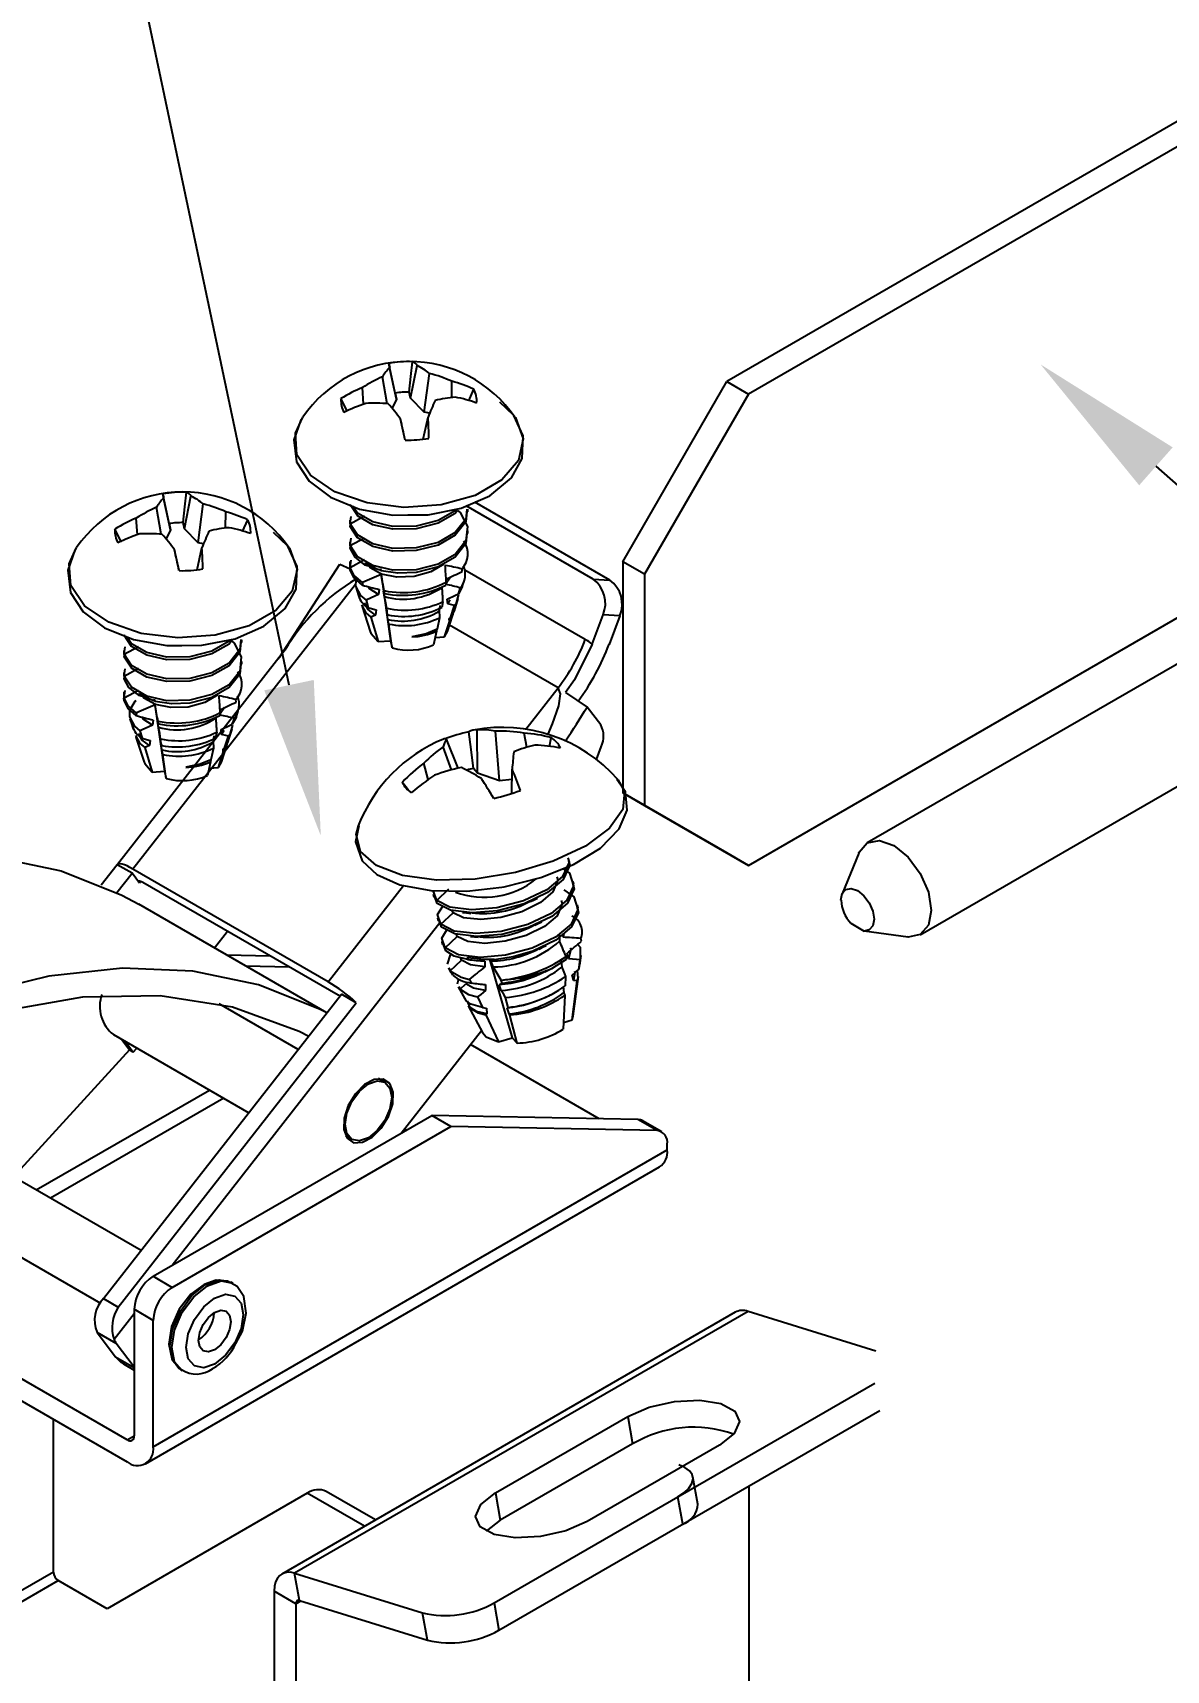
# Model space of a CAD drawing. Extents: x -1.9 to 14.9, y -5.1 to 0.
# Drawn here: x 6.576 to 7.902, y -3.839 to -1.924 of the extents above; entities that cross this region are included whole.
import ezdxf
from ezdxf import colors
from ezdxf.entities.mleader import LeaderData, LeaderLine
from ezdxf.math import Vec2, Vec3

# ---------------------------------------------------------------- set-up
doc = ezdxf.new("R2010")
doc.units = 0
doc.header["$LTSCALE"] = 0.5
doc.header["$MEASUREMENT"] = 0
for name, color, linetype in [('Brackets', 181, 'CONTINUOUS'), ('FAB DWG', 221, 'CONTINUOUS'), ('Hardware', 242, 'CONTINUOUS')]:
    doc.layers.add(name, color=color, linetype=linetype)
doc.styles.get("Standard").update_dxf_attribs({"font": 'arial.ttf'})

msp = doc.modelspace()

# ---------------------------------------------------------------- linework, layer by layer
at = {"layer": 'Brackets', "linetype": 'Continuous', "transparency": 16777216}
for p, q in [((8.0059, -1.9754), (7.3879, -2.3321)), ((8.0313, -1.99), (7.4133, -2.3468)), ((7.2663, -2.5428), (7.3879, -2.3321)), ((7.3879, -2.3321), (7.4133, -2.3468)), ((7.4133, -2.3468), (7.2917, -2.5574)), ((7.2917, -2.5574), (7.2663, -2.5428)), ((7.2663, -2.5428), (7.2663, -2.8131)), ((7.4133, -2.898), (8.0412, -2.5355)), ((7.2917, -2.5574), (7.2917, -2.8277)), ((7.2663, -2.8131), (7.2917, -2.8277)), ((7.3879, -2.8833), (7.2663, -2.8131)), ((7.2917, -2.8277), (7.4133, -2.898)), ((7.4133, -2.898), (7.3879, -2.8833)), ((7.3979, -3.4205), (6.8675, -3.7267)), ((7.4129, -3.4196), (6.8825, -3.7257)), ((7.5624, -3.466), (7.4129, -3.4196)), ((7.1158, -3.7605), (7.5613, -3.5033)), ((7.1173, -3.6319), (7.2721, -3.5425)), ((7.1215, -3.7925), (7.567, -3.5353)), ((7.2721, -3.5425), (7.2779, -3.5745)), ((6.6003, -3.7245), (6.6003, -3.5458)), ((7.2779, -3.5745), (7.123, -3.6639)), ((7.3796, -3.5759), (7.2248, -3.6653)), ((7.3542, -3.645), (7.3484, -3.613)), ((6.8973, -3.6322), (6.6633, -3.7673)), ((6.9642, -3.6708), (6.8973, -3.6322)), ((6.9771, -3.6634), (6.9193, -3.63)), ((7.1173, -3.6319), (7.123, -3.6639)), ((7.3365, -3.6684), (7.3307, -3.6365)), ((7.4142, -4.1943), (7.4142, -3.6235)), ((7.123, -3.6639), (7.1066, -3.6767)), ((6.6003, -3.7245), (6.07, -4.0306)), ((6.0757, -4.0404), (6.606, -3.7343)), ((6.6633, -3.7673), (6.606, -3.7343)), ((6.8825, -3.7257), (7.0321, -3.7722)), ((6.8883, -3.7577), (6.8825, -3.7257)), ((6.8839, -3.7615), (6.8584, -3.7468)), ((6.8584, -3.7468), (6.8584, -4.4858)), ((6.8839, -3.7615), (6.8897, -3.7581)), ((6.8839, -3.7615), (6.8839, -4.5005)), ((6.8883, -3.7577), (7.0378, -3.8041)), ((7.0378, -3.8041), (7.0321, -3.7722)), ((7.1158, -3.7605), (7.1215, -3.7925))]:
    msp.add_line(p, q, dxfattribs=at)
at = {"layer": 'Brackets', "linetype": 'Continuous', "transparency": 16777216, "flags": 128}
for points in [[(7.2721, -3.5425), (7.2973, -3.5316), (7.3269, -3.5249), (7.3563, -3.5234), (7.381, -3.5274), (7.3974, -3.5362), (7.4029, -3.5485), (7.3966, -3.5625), (7.3796, -3.5759)], [(7.3307, -3.6365), (7.3382, -3.6314), (7.3438, -3.6261), (7.3473, -3.6207), (7.3486, -3.6154), (7.3476, -3.6104), (7.3444, -3.6059), (7.3391, -3.6021), (7.3318, -3.5991)], [(7.2248, -3.6653), (7.1996, -3.6762), (7.17, -3.6829), (7.1406, -3.6844), (7.1159, -3.6805), (7.0995, -3.6717), (7.094, -3.6593), (7.1003, -3.6454), (7.1173, -3.6319)], [(6.8825, -3.7257), (6.8776, -3.7247), (6.8729, -3.7248), (6.8688, -3.726), (6.8652, -3.7283), (6.8623, -3.7317), (6.8602, -3.736), (6.8589, -3.741), (6.8584, -3.7468)], [(6.8883, -3.7577), (6.8874, -3.7575), (6.8865, -3.7575), (6.8858, -3.7577), (6.8851, -3.7581), (6.8846, -3.7587), (6.8842, -3.7595), (6.884, -3.7604), (6.8839, -3.7615)]]:
    msp.add_lwpolyline(points, dxfattribs=at)
at = {"layer": 'Brackets', "linetype": 'Continuous', "transparency": 16777216}
for centre, radius, start, end in [((7.4064, -3.4366), 0.0182, 69.2278, 117.9538), ((7.349, -3.6941), 0.1391, 70.2264, 120.7371), ((6.9102, -3.6502), 0.0221, 65.6941, 125.6169), ((7.3275, -3.6432), 0.0268, 289.6006, 356.1979), ((6.6126, -3.7239), 0.0123, 182.6039, 237.3949), ((7.0587, -3.6569), 0.1183, 256.973, 298.8609), ((7.0644, -3.6889), 0.1183, 256.9718, 298.8622)]:
    msp.add_arc(centre, radius, start, end, dxfattribs=at)
at = {"layer": 'Hardware', "linetype": 'Continuous', "transparency": 16777216}
for p, q in [((7.0002, -2.3455), (6.9927, -2.3107)), ((7.0017, -2.3527), (6.9936, -2.3156)), ((7.018, -2.3515), (7.0257, -2.3133)), ((6.9907, -2.3579), (6.9854, -2.3264)), ((7.0342, -2.368), (7.0401, -2.3226)), ((7.0662, -2.3506), (7.0665, -2.3317)), ((6.963, -2.3585), (6.9618, -2.3391)), ((7.0017, -2.3527), (6.9966, -2.3633)), ((7.0002, -2.3455), (7.0017, -2.3527)), ((7.018, -2.3515), (7.0165, -2.3444)), ((7.0342, -2.368), (7.018, -2.3515)), ((7.0861, -2.3545), (7.092, -2.3411)), ((7.0328, -2.3994), (7.0385, -2.3737)), ((7.0405, -2.369), (7.0342, -2.368)), ((7.0118, -2.4004), (7.0065, -2.376)), ((6.7357, -2.4982), (6.7282, -2.4634)), ((6.7372, -2.5053), (6.7292, -2.4682)), ((6.7536, -2.5042), (6.7612, -2.466)), ((6.7262, -2.5106), (6.7209, -2.4791)), ((6.7697, -2.5207), (6.7756, -2.4752)), ((6.8017, -2.5033), (6.802, -2.4844)), ((6.9476, -2.4983), (6.9644, -2.4892)), ((6.9476, -2.4983), (6.9488, -2.4897)), ((7.2317, -2.5632), (7.0833, -2.4775)), ((7.0851, -2.4844), (7.0851, -2.4812)), ((7.2513, -2.5643), (7.0934, -2.4731)), ((6.6985, -2.5112), (6.6973, -2.4918)), ((6.7372, -2.5053), (6.7321, -2.516)), ((6.7357, -2.4982), (6.7372, -2.5053)), ((6.7536, -2.5042), (6.752, -2.497)), ((6.7697, -2.5207), (6.7536, -2.5042)), ((6.8216, -2.5072), (6.8276, -2.4937)), ((6.9471, -2.494), (6.9471, -2.4972)), ((6.9476, -2.5015), (6.9482, -2.4972)), ((7.0851, -2.5099), (7.0851, -2.5067)), ((6.7684, -2.5521), (6.7741, -2.5264)), ((6.776, -2.5217), (6.7697, -2.5207)), ((6.9471, -2.5195), (6.9471, -2.5227)), ((6.9476, -2.5238), (6.9644, -2.5147)), ((6.9476, -2.5238), (6.9488, -2.5152)), ((6.9476, -2.527), (6.9482, -2.5227)), ((6.7473, -2.5531), (6.742, -2.5287)), ((6.865, -2.6541), (6.9352, -2.5456)), ((6.9352, -2.5456), (6.9474, -2.5511)), ((6.9471, -2.5423), (6.9471, -2.548)), ((6.9476, -2.5494), (6.9644, -2.5402)), ((6.9476, -2.5494), (6.9488, -2.5408)), ((6.9649, -2.5441), (6.9647, -2.5463)), ((6.9476, -2.5525), (6.9471, -2.5495)), ((6.9836, -2.5534), (6.9835, -2.5525)), ((6.9836, -2.5576), (6.9948, -2.6352)), ((7.0648, -2.5606), (7.059, -2.5693)), ((7.0785, -2.5542), (7.0783, -2.5513)), ((7.0788, -2.571), (7.081, -2.5644)), ((7.0816, -2.5521), (7.2225, -2.6335)), ((7.2317, -2.5632), (7.2513, -2.5643)), ((6.9537, -2.5695), (6.6934, -2.9023)), ((6.9543, -2.5738), (6.9583, -2.5859)), ((6.962, -2.567), (6.9617, -2.57)), ((6.9815, -2.5752), (6.9805, -2.5812)), ((6.9876, -2.5837), (6.9866, -2.577)), ((6.9877, -2.5798), (6.9872, -2.5765)), ((7.0599, -2.5666), (7.0594, -2.5701)), ((8.0495, -2.5846), (7.5524, -2.8716)), ((8.0495, -2.5846), (7.5524, -2.8716)), ((6.9613, -2.5951), (6.9709, -2.6244)), ((6.966, -2.5877), (6.9686, -2.5966)), ((6.9779, -2.5991), (6.9771, -2.6051)), ((6.9913, -2.605), (6.9902, -2.5973)), ((6.9917, -2.6102), (6.9907, -2.6036)), ((7.0524, -2.5938), (7.0515, -2.6007)), ((7.056, -2.5895), (7.0546, -2.5962)), ((7.0616, -2.592), (7.061, -2.5864)), ((7.0641, -2.5874), (7.0616, -2.592)), ((7.065, -2.6082), (7.0696, -2.594)), ((7.069, -2.6), (7.065, -2.6082)), ((7.0693, -2.6001), (7.0739, -2.5858)), ((6.9771, -2.6051), (6.9718, -2.6075)), ((6.9718, -2.6075), (6.9803, -2.6362)), ((6.9927, -2.6156), (6.9917, -2.6102)), ((6.9966, -2.6435), (6.9927, -2.6156)), ((7.0489, -2.6214), (7.0485, -2.6241)), ((7.052, -2.6082), (7.0491, -2.6216)), ((7.0578, -2.6307), (7.0635, -2.6131)), ((7.0613, -2.6244), (7.0673, -2.6062)), ((7.0631, -2.6091), (7.065, -2.6082)), ((7.0635, -2.6131), (7.0631, -2.6091)), ((7.1906, -2.6903), (7.0637, -2.6171)), ((7.2306, -2.639), (7.2433, -2.6048)), ((7.2628, -2.6059), (7.2433, -2.6048)), ((7.2628, -2.6059), (7.2504, -2.6394)), ((6.6831, -2.651), (6.6999, -2.6418)), ((6.6831, -2.651), (6.6843, -2.6424)), ((6.8206, -2.6371), (6.8206, -2.6339)), ((6.9803, -2.6362), (6.9948, -2.6352)), ((6.9948, -2.6352), (6.9966, -2.6435)), ((7.0485, -2.6241), (7.045, -2.6401)), ((7.0469, -2.6315), (7.0578, -2.6307)), ((7.0578, -2.6307), (7.0613, -2.6244)), ((6.8712, -2.6462), (6.6752, -2.8967)), ((6.6826, -2.6466), (6.6826, -2.6498)), ((6.6831, -2.6542), (6.6837, -2.6499)), ((6.8206, -2.6626), (6.8206, -2.6594)), ((6.8712, -2.6462), (6.8631, -2.6567)), ((6.6826, -2.6722), (6.6826, -2.6753)), ((6.6831, -2.6765), (6.6999, -2.6674)), ((6.6831, -2.6765), (6.6843, -2.6679)), ((6.6831, -2.6797), (6.6837, -2.6754)), ((6.6826, -2.695), (6.6826, -2.7007)), ((6.6831, -2.702), (6.6999, -2.6929)), ((6.6831, -2.702), (6.6843, -2.6934)), ((6.7005, -2.6968), (6.7002, -2.6989)), ((7.1529, -2.7386), (7.1906, -2.6903)), ((7.1995, -2.6958), (7.2248, -2.7127)), ((7.6144, -2.979), (8.1115, -2.692)), ((7.6144, -2.979), (8.1115, -2.692)), ((6.6831, -2.7052), (6.6827, -2.7022)), ((6.7192, -2.7061), (6.719, -2.7052)), ((6.7191, -2.7103), (6.7304, -2.7878)), ((6.8003, -2.7133), (6.7945, -2.722)), ((6.7954, -2.7193), (6.795, -2.7227)), ((6.8141, -2.7069), (6.8138, -2.704)), ((6.8143, -2.7237), (6.8165, -2.7171)), ((7.2406, -2.7336), (7.2248, -2.7127)), ((6.6898, -2.7264), (6.6938, -2.7386)), ((6.6976, -2.7197), (6.6972, -2.7227)), ((6.717, -2.7279), (6.7161, -2.7338)), ((6.7231, -2.7363), (6.7221, -2.7297)), ((6.7232, -2.7325), (6.7227, -2.7292)), ((6.8048, -2.7527), (6.8095, -2.7384)), ((6.6968, -2.7478), (6.7064, -2.7771)), ((6.7015, -2.7404), (6.7041, -2.7492)), ((6.7127, -2.7577), (6.7074, -2.7602)), ((6.7135, -2.7518), (6.7127, -2.7577)), ((6.7268, -2.7576), (6.7257, -2.75)), ((6.7273, -2.7629), (6.7262, -2.7563)), ((6.7879, -2.7464), (6.7871, -2.7534)), ((6.7916, -2.7422), (6.7901, -2.7489)), ((6.7971, -2.7447), (6.7965, -2.739)), ((6.7997, -2.74), (6.7971, -2.7447)), ((6.8006, -2.7609), (6.8052, -2.7466)), ((6.8046, -2.7527), (6.8006, -2.7609)), ((7.0737, -2.7843), (7.0602, -2.7501)), ((7.0965, -2.79), (7.0962, -2.7393)), ((7.1222, -2.7991), (7.1176, -2.741)), ((7.1541, -2.7597), (7.151, -2.7432)), ((7.1805, -2.7593), (7.1825, -2.7485)), ((6.7074, -2.7602), (6.7159, -2.7889)), ((6.7283, -2.7683), (6.7273, -2.7629)), ((6.7322, -2.7962), (6.7283, -2.7683)), ((6.7841, -2.7768), (6.7806, -2.7928)), ((6.7844, -2.7741), (6.7841, -2.7768)), ((6.7875, -2.7609), (6.7846, -2.7743)), ((6.7933, -2.7834), (6.799, -2.7657)), ((6.7968, -2.7771), (6.8028, -2.7588)), ((6.7987, -2.7618), (6.8006, -2.7609)), ((6.799, -2.7657), (6.7987, -2.7618)), ((7.066, -2.7861), (7.0562, -2.7593)), ((7.2355, -2.774), (7.2411, -2.7591)), ((6.7159, -2.7889), (6.7304, -2.7878)), ((6.7304, -2.7878), (6.7322, -2.7962)), ((6.7825, -2.7842), (6.7933, -2.7834)), ((6.7933, -2.7834), (6.7968, -2.7771)), ((7.0387, -2.7974), (7.0337, -2.7782)), ((7.0965, -2.79), (7.0916, -2.7844)), ((7.1222, -2.7991), (7.0965, -2.79)), ((7.1364, -2.8139), (7.1369, -2.7855)), ((7.0154, -2.8097), (7.0084, -2.8005)), ((7.1367, -2.7973), (7.1222, -2.7991)), ((7.5424, -2.8835), (7.5229, -2.9313)), ((6.675, -2.8971), (6.6562, -2.9212)), ((6.6746, -2.9297), (6.6923, -2.9071)), ((6.6923, -2.9071), (6.675, -2.8971)), ((6.701, -2.9186), (6.6923, -2.9071)), ((6.9217, -3.0341), (6.6934, -2.9023)), ((6.7027, -2.9164), (6.701, -2.9186)), ((6.705, -2.9176), (6.9333, -3.0494)), ((6.9217, -3.0341), (7.01, -2.9213)), ((7.0487, -2.9389), (7.0446, -2.9274)), ((7.0487, -2.9389), (7.0629, -2.9255)), ((7.2092, -2.92), (7.2085, -2.9166)), ((6.9203, -3.0703), (6.7002, -2.9433)), ((7.0446, -2.9316), (7.0453, -2.9351)), ((7.0493, -2.9424), (7.0466, -2.9348)), ((7.2141, -2.9478), (7.2135, -2.9443)), ((7.0525, -2.9651), (6.7391, -3.3659)), ((7.0496, -2.9594), (7.0502, -2.9628)), ((7.0543, -2.9701), (7.0516, -2.9625)), ((7.0536, -2.9666), (7.0679, -2.9533)), ((7.0679, -2.9533), (7.0669, -2.9507)), ((7.5331, -2.9656), (7.5488, -2.9747)), ((6.7888, -2.9944), (6.8041, -2.9748)), ((7.0546, -2.9871), (7.0552, -2.9906)), ((7.0586, -2.9944), (7.0728, -2.981)), ((7.0728, -2.981), (7.0719, -2.9784)), ((7.1918, -2.979), (7.1925, -2.9866)), ((7.1974, -2.9783), (7.1962, -2.982)), ((7.2181, -2.9866), (7.2173, -2.9834)), ((7.6001, -2.9817), (7.5488, -2.9747)), ((6.8029, -3.0026), (6.8538, -3.0035)), ((7.0592, -2.9978), (7.0566, -2.9903)), ((7.0778, -3.0087), (7.0768, -3.0059)), ((7.0847, -3.0053), (7.0849, -3.0079)), ((7.2, -3.0044), (7.2002, -3.0081)), ((7.2027, -3.0071), (7.2011, -3.0008)), ((7.2162, -3.0146), (7.2177, -3.0033)), ((6.8252, -3.0154), (6.8761, -3.0164)), ((7.0623, -3.0179), (7.0652, -3.0234)), ((7.063, -3.0176), (7.0646, -3.0211)), ((7.0646, -3.0211), (7.0778, -3.0087)), ((7.0674, -3.0263), (7.0659, -3.0231)), ((7.1048, -3.0098), (7.0983, -3.0089)), ((7.1048, -3.0098), (7.105, -3.0167)), ((7.1105, -3.0076), (7.1371, -3.0994)), ((7.1148, -3.0167), (7.1125, -3.0098)), ((7.1161, -3.0082), (7.1159, -3.0075)), ((7.2002, -3.0081), (7.184, -3.0181)), ((7.1943, -3.0093), (7.1949, -3.0169)), ((7.2148, -3.0197), (7.2164, -3.0082)), ((7.2153, -3.0145), (7.2148, -3.0197)), ((7.0743, -3.0305), (7.0728, -3.0368)), ((7.0739, -3.04), (7.0814, -3.0541)), ((7.0744, -3.0397), (7.076, -3.0428)), ((7.076, -3.0428), (7.0828, -3.0365)), ((7.0869, -3.0312), (7.0889, -3.0354)), ((7.0986, -3.0366), (7.1022, -3.037)), ((7.1056, -3.0373), (7.1059, -3.0442)), ((7.1242, -3.0441), (7.1219, -3.0372)), ((7.1242, -3.0321), (7.1242, -3.0321)), ((7.1251, -3.0356), (7.1242, -3.0321)), ((7.1966, -3.0395), (7.1972, -3.047)), ((7.1995, -3.0279), (7.1989, -3.0389)), ((7.2071, -3.0784), (7.2131, -3.0328)), ((7.2088, -3.0324), (7.2073, -3.0261)), ((7.2084, -3.0743), (7.2144, -3.0279)), ((7.2131, -3.0328), (7.2088, -3.0324)), ((6.6589, -3.4045), (6.9373, -3.0485)), ((6.6762, -3.4145), (6.9546, -3.0585)), ((6.8867, -3.1132), (6.7941, -3.0597)), ((6.9546, -3.0585), (6.9373, -3.0485)), ((7.0832, -3.0565), (7.0821, -3.0537)), ((7.0845, -3.0563), (7.0874, -3.0645)), ((7.0877, -3.0642), (7.0854, -3.0585)), ((7.0856, -3.0621), (7.1021, -3.0934)), ((7.0874, -3.0645), (7.0877, -3.0642)), ((7.0965, -3.0518), (7.1023, -3.0642)), ((7.1023, -3.0642), (7.1069, -3.0647)), ((7.1322, -3.0641), (7.1293, -3.0525)), ((7.1312, -3.0646), (7.1322, -3.0641)), ((7.1984, -3.05), (7.1966, -3.0896)), ((7.1972, -3.047), (7.1984, -3.05)), ((7.1073, -3.0716), (7.1061, -3.0725)), ((7.1061, -3.0725), (7.1209, -3.1042)), ((7.1069, -3.0647), (7.1073, -3.0716)), ((7.1335, -3.0714), (7.1312, -3.0646)), ((7.1344, -3.0729), (7.1335, -3.0714)), ((7.1427, -3.1057), (7.1344, -3.0729)), ((7.197, -3.0815), (7.2071, -3.0784)), ((7.2071, -3.0784), (7.2084, -3.0743)), ((6.6705, -3.0958), (6.8288, -3.1872)), ((6.6799, -3.1012), (6.6894, -3.1138)), ((7.0072, -3.2111), (7.1009, -3.0912)), ((7.1209, -3.1042), (7.1371, -3.0994)), ((7.1371, -3.0994), (7.1427, -3.1057)), ((6.6894, -3.1138), (6.5536, -3.2621)), ((6.6841, -3.1036), (6.6936, -3.1162)), ((6.6936, -3.1162), (6.6894, -3.1138)), ((6.6936, -3.1162), (6.6978, -3.1116)), ((7.2386, -3.1943), (7.0882, -3.1075)), ((6.9881, -3.1516), (6.9806, -3.1473)), ((6.5803, -3.2775), (6.7828, -3.1606)), ((6.7995, -3.1703), (6.597, -3.2872)), ((6.7171, -3.3785), (7.0428, -3.1905)), ((7.0651, -3.2034), (7.0428, -3.1905)), ((7.2841, -3.1951), (7.0428, -3.1905)), ((7.3064, -3.208), (7.2841, -3.1951)), ((7.3119, -3.2095), (7.2896, -3.1966)), ((6.7394, -3.3914), (7.0651, -3.2034)), ((6.9421, -3.2141), (6.9495, -3.2184)), ((7.0132, -3.2076), (7.0108, -3.2065)), ((7.3064, -3.208), (7.0651, -3.2034)), ((6.7028, -3.3483), (6.4923, -3.2268)), ((6.7171, -3.5779), (7.3184, -3.2307)), ((7.3184, -3.2307), (7.3184, -3.2239)), ((6.7081, -3.5977), (7.3094, -3.2505)), ((6.4538, -3.2936), (6.6552, -3.4099)), ((6.7171, -3.3785), (6.7394, -3.3914)), ((6.8101, -3.3866), (6.8079, -3.3853)), ((6.6865, -3.5698), (6.397, -3.4027)), ((6.6519, -3.408), (6.6547, -3.4107)), ((6.6589, -3.4045), (6.6762, -3.4145)), ((6.6948, -3.4224), (6.6714, -3.4524)), ((6.7171, -3.43), (6.6948, -3.4171)), ((6.6948, -3.4171), (6.6948, -3.565)), ((6.397, -3.4284), (6.6865, -3.5955)), ((6.6737, -3.457), (6.6514, -3.4441)), ((6.6514, -3.4441), (6.6731, -3.4728)), ((6.7171, -3.5779), (6.7171, -3.43)), ((6.6948, -3.4849), (6.6737, -3.457)), ((6.6731, -3.4728), (6.6948, -3.4853)), ((6.6821, -3.4809), (6.6948, -3.4882)), ((6.7488, -3.4876), (6.751, -3.4888)), ((6.6865, -3.5698), (6.6948, -3.565))]:
    msp.add_line(p, q, dxfattribs=at)
at = {"layer": 'Hardware', "linetype": 'Continuous', "transparency": 16777216, "flags": 128}
for points in [[(7.0165, -2.3444), (7.0186, -2.3261), (7.0205, -2.3088)], [(6.9442, -2.3664), (6.9441, -2.3662), (6.9367, -2.352)], [(7.1403, -2.3735), (7.1408, -2.3742), (7.1497, -2.3991), (7.1442, -2.4243), (7.1248, -2.4471), (7.0936, -2.4651), (7.054, -2.4762), (7.0103, -2.4793), (6.9672, -2.474), (6.9294, -2.4609), (6.9011, -2.4415), (6.8851, -2.4178), (6.8834, -2.3924), (6.8919, -2.3735)], [(7.0149, -2.488), (7.0385, -2.4878), (7.0774, -2.4801), (7.1109, -2.4655), (7.136, -2.4448), (7.1487, -2.422), (7.15, -2.3956), (7.139, -2.3717), (7.1224, -2.356)], [(6.8912, -2.3752), (6.8898, -2.3767), (6.8815, -2.4002), (6.8848, -2.4259), (6.8995, -2.4485), (6.9244, -2.4673), (6.9583, -2.4811), (6.9975, -2.4882), (7.0149, -2.488)], [(7.0117, -2.4004), (7.011, -2.3972), (7.0103, -2.3941), (7.0097, -2.3909), (7.009, -2.3879), (7.0084, -2.3848), (7.0077, -2.3818), (7.0071, -2.3789), (7.0065, -2.376)], [(6.752, -2.497), (6.7541, -2.4787), (6.756, -2.4614)], [(7.0731, -2.4827), (7.0703, -2.4863), (7.0503, -2.4977), (7.0245, -2.5043), (6.9974, -2.5048), (6.9738, -2.4994), (6.9559, -2.4891), (6.9476, -2.476)], [(7.084, -2.4812), (7.0826, -2.4928), (7.0703, -2.5086), (7.0503, -2.5201), (7.0245, -2.5266), (6.9974, -2.5271), (6.9738, -2.5217), (6.9559, -2.5114), (6.9476, -2.4983)], [(7.0731, -2.4827), (7.0762, -2.4852), (7.0846, -2.5014), (7.0826, -2.5183), (7.0703, -2.5342), (7.0503, -2.5456), (7.0245, -2.5522), (6.9974, -2.5526), (6.9738, -2.5472), (6.9559, -2.5369), (6.9476, -2.5238), (6.9476, -2.5238)], [(7.084, -2.4843), (7.0826, -2.496), (7.0703, -2.5118), (7.0503, -2.5232), (7.0245, -2.5298), (6.9974, -2.5303), (6.9738, -2.5249), (6.9559, -2.5146), (6.9476, -2.5015)], [(7.0718, -2.4812), (7.0703, -2.4831), (7.0503, -2.4945), (7.0245, -2.5011), (6.9974, -2.5016), (6.9738, -2.4962), (6.9559, -2.4859), (6.951, -2.4782)], [(6.6798, -2.5191), (6.6796, -2.5189), (6.6723, -2.5047)], [(6.7504, -2.6407), (6.774, -2.6405), (6.8129, -2.6328), (6.8464, -2.6182), (6.8715, -2.5974), (6.8842, -2.5747), (6.8855, -2.5482), (6.8745, -2.5244), (6.8579, -2.5087)], [(6.6268, -2.5278), (6.6254, -2.5293), (6.617, -2.5528), (6.6203, -2.5786), (6.6351, -2.6012), (6.66, -2.62), (6.6938, -2.6338), (6.7331, -2.6408), (6.7504, -2.6407)], [(6.8758, -2.5262), (6.8763, -2.5269), (6.8853, -2.5518), (6.8797, -2.577), (6.8603, -2.5998), (6.8291, -2.6177), (6.7895, -2.6288), (6.7458, -2.6319), (6.7028, -2.6267), (6.665, -2.6136), (6.6366, -2.5942), (6.6207, -2.5705), (6.6189, -2.5451), (6.6274, -2.5262)], [(6.9647, -2.5463), (6.9531, -2.5373), (6.9476, -2.527)], [(7.084, -2.5099), (7.0826, -2.5215), (7.0703, -2.5373), (7.0503, -2.5488), (7.0245, -2.5553), (7.0031, -2.5562), (6.9836, -2.5534)], [(6.7472, -2.5531), (6.7465, -2.5499), (6.7459, -2.5467), (6.7452, -2.5436), (6.7445, -2.5406), (6.7439, -2.5375), (6.7432, -2.5345), (6.7426, -2.5316), (6.742, -2.5287)], [(7.057, -2.5457), (7.0419, -2.5546), (7.0224, -2.56), (7.002, -2.5607), (6.9842, -2.5571), (6.9707, -2.5497), (6.9692, -2.5475)], [(6.962, -2.567), (6.9523, -2.5587), (6.9476, -2.5494)], [(6.9617, -2.57), (6.9522, -2.5617), (6.9476, -2.5525)], [(6.9542, -2.5634), (6.9539, -2.564), (6.9537, -2.5715)], [(6.9537, -2.5715), (6.9595, -2.5822), (6.966, -2.5877)], [(6.9805, -2.5812), (6.9721, -2.5849), (6.966, -2.5877)], [(6.9805, -2.5812), (6.9695, -2.5742), (6.9681, -2.5718)], [(6.9902, -2.5973), (6.989, -2.5911), (6.9876, -2.5837)], [(7.061, -2.5864), (7.0706, -2.5818), (7.0741, -2.5801)], [(7.0696, -2.594), (7.0718, -2.5907), (7.0745, -2.5811)], [(7.0785, -2.571), (7.0784, -2.5721), (7.0741, -2.5801)], [(7.0741, -2.5801), (7.0752, -2.5766), (7.0763, -2.5733)], [(6.9608, -2.5932), (6.9659, -2.6026), (6.9718, -2.6075)], [(6.9771, -2.6051), (6.9685, -2.5986), (6.9644, -2.5912)], [(6.9686, -2.5966), (6.9707, -2.5972), (6.9779, -2.5991)], [(6.9907, -2.6036), (6.991, -2.6044), (6.9913, -2.605)], [(7.0515, -2.6007), (7.0519, -2.6073), (7.052, -2.6082)], [(7.0696, -2.594), (7.0681, -2.5936), (7.0616, -2.592)], [(7.0491, -2.6216), (7.0363, -2.627), (7.0196, -2.6306)], [(6.8086, -2.6354), (6.8058, -2.639), (6.7858, -2.6504), (6.76, -2.657), (6.7329, -2.6574), (6.7094, -2.6521), (6.6915, -2.6418), (6.6831, -2.6287)], [(6.8195, -2.6338), (6.8182, -2.6455), (6.8058, -2.6613), (6.7858, -2.6727), (6.76, -2.6793), (6.7329, -2.6798), (6.7094, -2.6744), (6.6915, -2.6641), (6.6831, -2.651)], [(6.8086, -2.6354), (6.8118, -2.6378), (6.8201, -2.6541), (6.8182, -2.671), (6.8058, -2.6868), (6.7858, -2.6982), (6.76, -2.7048), (6.7329, -2.7053), (6.7094, -2.6999), (6.6915, -2.6896), (6.6831, -2.6765), (6.6831, -2.6765)], [(6.8195, -2.637), (6.8182, -2.6487), (6.8058, -2.6645), (6.7858, -2.6759), (6.76, -2.6825), (6.7329, -2.6829), (6.7094, -2.6776), (6.6915, -2.6673), (6.6831, -2.6542)], [(6.8073, -2.6339), (6.8058, -2.6358), (6.7858, -2.6472), (6.76, -2.6538), (6.7329, -2.6542), (6.7094, -2.6489), (6.6915, -2.6386), (6.6865, -2.6308)], [(6.9709, -2.6244), (6.9716, -2.6262), (6.9803, -2.6362)], [(7.2306, -2.639), (7.2097, -2.6808), (7.1995, -2.6958)], [(6.7002, -2.6989), (6.6886, -2.6899), (6.6831, -2.6797)], [(6.8195, -2.6625), (6.8182, -2.6742), (6.8058, -2.69), (6.7858, -2.7014), (6.76, -2.708), (6.7386, -2.7089), (6.7192, -2.7061)], [(6.7925, -2.6983), (6.7774, -2.7073), (6.758, -2.7127), (6.7375, -2.7134), (6.7197, -2.7097), (6.7062, -2.7024), (6.7047, -2.7001)], [(7.179, -2.7446), (7.1843, -2.7324), (7.1914, -2.7113), (7.1935, -2.6972), (7.1906, -2.6903)], [(6.6976, -2.7197), (6.6878, -2.7113), (6.6831, -2.702)], [(6.6972, -2.7227), (6.6877, -2.7144), (6.6831, -2.7052)], [(6.697, -2.7053), (6.6955, -2.7063), (6.6894, -2.7167), (6.6892, -2.7242)], [(6.6892, -2.7242), (6.695, -2.7349), (6.7015, -2.7404)], [(6.7161, -2.7338), (6.7076, -2.7376), (6.7015, -2.7404)], [(6.7161, -2.7338), (6.7051, -2.7269), (6.7036, -2.7245)], [(6.7257, -2.75), (6.7246, -2.7438), (6.7231, -2.7363)], [(6.7965, -2.739), (6.8062, -2.7344), (6.8096, -2.7328)], [(6.8052, -2.7466), (6.8073, -2.7433), (6.81, -2.7337)], [(6.814, -2.7236), (6.8139, -2.7248), (6.8096, -2.7328)], [(6.8096, -2.7328), (6.8108, -2.7293), (6.8118, -2.7259)], [(6.6963, -2.7459), (6.7014, -2.7552), (6.7074, -2.7602)], [(6.7127, -2.7577), (6.704, -2.7513), (6.6999, -2.7439)], [(6.7041, -2.7492), (6.7063, -2.7498), (6.7135, -2.7518)], [(6.7262, -2.7563), (6.7266, -2.7571), (6.7268, -2.7576)], [(6.7871, -2.7534), (6.7875, -2.76), (6.7875, -2.7609)], [(6.8052, -2.7466), (6.8037, -2.7463), (6.7971, -2.7447)], [(7.0916, -2.7844), (7.0889, -2.7625), (7.0863, -2.7417)], [(6.7846, -2.7743), (6.7718, -2.7797), (6.7551, -2.7832)], [(6.7064, -2.7771), (6.7071, -2.7788), (6.7159, -2.7889)], [(7.2605, -2.7973), (7.2683, -2.8115), (7.2665, -2.8326), (7.2509, -2.8545), (7.2229, -2.8753), (7.1851, -2.8931), (7.1407, -2.9063), (7.0938, -2.9139), (7.0485, -2.915), (7.0088, -2.9096), (6.9783, -2.8982), (6.9597, -2.8818), (6.9545, -2.8618), (6.957, -2.8517)], [(7.1247, -2.9232), (7.1277, -2.9229), (7.1704, -2.9122), (7.2088, -2.8969), (7.2401, -2.8777), (7.2621, -2.8551), (7.2713, -2.8333), (7.2694, -2.812), (7.2594, -2.7974)], [(6.9576, -2.8515), (6.9537, -2.8705), (6.9614, -2.8924), (6.9786, -2.9086), (7.0055, -2.9205), (7.042, -2.9273), (7.0839, -2.9281), (7.1247, -2.9232)], [(7.5424, -2.8835), (7.5429, -2.8825), (7.5524, -2.8716), (7.5666, -2.8688), (7.5834, -2.8746), (7.6001, -2.8882), (7.6144, -2.9074), (7.6239, -2.9293), (7.6272, -2.9506), (7.6239, -2.968), (7.6144, -2.9789), (7.6001, -2.9817), (7.599, -2.9816)], [(5.9049, -3.1211), (5.9971, -3.053), (6.0901, -2.9957), (6.183, -2.9498), (6.2746, -2.9158), (6.3641, -2.8941), (6.4503, -2.8849), (6.5324, -2.8882), (6.6094, -2.9042), (6.6805, -2.9326), (6.7002, -2.9433)], [(7.2022, -2.8891), (7.2038, -2.8942), (7.196, -2.911), (7.1776, -2.9263), (7.1504, -2.9392), (7.1192, -2.9475), (7.0895, -2.95), (7.0642, -2.9469), (7.0487, -2.9389)], [(6.6934, -2.9023), (6.6898, -2.9003), (6.6864, -2.8986), (6.6834, -2.8973), (6.6808, -2.8965), (6.6786, -2.896), (6.6769, -2.8959), (6.6757, -2.8963), (6.675, -2.8971)], [(7.2028, -2.8926), (7.2044, -2.8976), (7.1966, -2.9145), (7.1782, -2.9297), (7.1511, -2.9427), (7.1198, -2.951), (7.0902, -2.9535), (7.0648, -2.9504), (7.0493, -2.9424)], [(7.1966, -2.9018), (7.2041, -2.9071), (7.2088, -2.9219), (7.2009, -2.9387), (7.1826, -2.954), (7.1554, -2.9669), (7.1241, -2.9752), (7.0945, -2.9777), (7.0692, -2.9747), (7.0536, -2.9666)], [(6.701, -2.9186), (6.7003, -2.9175), (6.7, -2.9167), (6.7, -2.9162), (6.7004, -2.9159), (6.7011, -2.9159), (6.7021, -2.9162), (6.7035, -2.9168), (6.705, -2.9176)], [(7.2078, -2.9203), (7.2094, -2.9254), (7.2016, -2.9422), (7.1832, -2.9575), (7.156, -2.9704), (7.1248, -2.9787), (7.0951, -2.9812), (7.0698, -2.9781), (7.0543, -2.9701)], [(7.1973, -2.9264), (7.2091, -2.9348), (7.2137, -2.9496), (7.2059, -2.9665), (7.1876, -2.9817), (7.1604, -2.9947), (7.1291, -3.003), (7.0995, -3.0055), (7.0741, -3.0024), (7.0586, -2.9944)], [(7.1893, -2.9111), (7.1905, -2.9152), (7.1844, -2.929), (7.1699, -2.9414), (7.1484, -2.9521), (7.1236, -2.959), (7.1002, -2.9613), (7.0801, -2.9593), (7.0679, -2.9533)], [(7.5216, -2.9386), (7.5231, -2.9309), (7.5273, -2.9261), (7.5335, -2.9248), (7.5409, -2.9274), (7.5483, -2.9334), (7.5546, -2.9418), (7.5588, -2.9515), (7.5603, -2.9609), (7.5588, -2.9686), (7.5546, -2.9734), (7.5488, -2.9747)], [(7.0536, -2.9666), (7.0496, -2.9552), (7.0557, -2.9457)], [(7.1942, -2.9388), (7.1955, -2.943), (7.1894, -2.9567), (7.1749, -2.9692), (7.1534, -2.9798), (7.1286, -2.9867), (7.1051, -2.9891), (7.0851, -2.987), (7.0728, -2.981)], [(7.2128, -2.948), (7.2144, -2.9531), (7.2065, -2.9699), (7.1882, -2.9852), (7.161, -2.9981), (7.1383, -3.0047), (7.1161, -3.0082)], [(7.1585, -2.9402), (7.1625, -2.9382), (7.1666, -2.9361)], [(7.0787, -2.9529), (7.0835, -2.9534), (7.0886, -2.954)], [(7.1635, -2.9679), (7.1675, -2.9659), (7.1716, -2.9638)], [(7.0586, -2.9944), (7.0546, -2.9829), (7.0607, -2.9734)], [(7.0883, -2.981), (7.093, -2.9815), (7.0977, -2.982)], [(7.0849, -3.0079), (7.0692, -3.004), (7.0592, -2.9978)], [(7.0643, -3.0025), (7.0643, -3.0025), (7.0609, -3.0134)], [(7.1685, -2.9957), (7.1724, -2.9936), (7.1766, -2.9916)], [(7.2048, -2.9942), (7.2055, -2.996), (7.2027, -3.0071)], [(7.2164, -3.0082), (7.2169, -3.0066), (7.2167, -2.9941), (7.2136, -2.9903)], [(6.9201, -3.0705), (6.9115, -3.066), (6.8404, -3.0376), (6.7634, -3.0216), (6.6813, -3.0182), (6.5951, -3.0275), (6.5057, -3.0492), (6.414, -3.0832), (6.3212, -3.1291), (6.2281, -3.1864), (6.1359, -3.2545)], [(7.0646, -3.0211), (7.0771, -3.0286), (7.0869, -3.0312)], [(7.105, -3.0167), (7.0882, -3.0142), (7.0778, -3.0087)], [(7.0901, -3.0085), (7.0922, -3.0087), (7.0972, -3.0093)], [(7.1751, -3.0225), (7.1797, -3.0202), (7.1844, -3.0179)], [(7.1949, -3.0169), (7.1982, -3.0249), (7.1995, -3.0279)], [(7.2164, -3.0082), (7.2122, -3.0078), (7.2027, -3.0071)], [(7.2073, -3.0261), (7.2115, -3.0225), (7.2148, -3.0197)], [(7.21, -3.0218), (7.2103, -3.0226), (7.2088, -3.0324)], [(7.2131, -3.0328), (7.2141, -3.0298), (7.2133, -3.021)], [(7.076, -3.0428), (7.0857, -3.0489), (7.0965, -3.0518)], [(7.1059, -3.0442), (7.0917, -3.0415), (7.0828, -3.0365)], [(7.1059, -3.0442), (7.1002, -3.0488), (7.0965, -3.0518)], [(7.1293, -3.0525), (7.1271, -3.0489), (7.1242, -3.0441)], [(6.1411, -3.2785), (6.2408, -3.2057), (6.3413, -3.1459), (6.4414, -3.0999), (6.5396, -3.0683), (6.6346, -3.0516), (6.7251, -3.05), (6.8099, -3.0635), (6.8878, -3.0919), (6.899, -3.0975)], [(6.9333, -3.0494), (6.935, -3.0505), (6.9355, -3.0508)], [(7.1023, -3.0642), (7.0887, -3.0604), (7.0832, -3.0565)], [(7.1073, -3.0716), (7.0954, -3.0688), (7.0877, -3.0642)], [(7.18, -3.0503), (7.1817, -3.0494), (7.1835, -3.0486)], [(7.0874, -3.0645), (7.0973, -3.0704), (7.1061, -3.0725)], [(7.1021, -3.0934), (7.1066, -3.0984), (7.1209, -3.1042)], [(6.9937, -3.1531), (6.986, -3.1478), (6.9757, -3.1482), (6.9643, -3.1542), (6.9536, -3.1649), (6.9452, -3.1787), (6.9404, -3.1934), (6.9399, -3.2068), (6.9438, -3.217), (6.9515, -3.2222), (6.9618, -3.2218), (6.9732, -3.2158), (6.9839, -3.2051), (6.9923, -3.1914), (6.9972, -3.1766), (6.9977, -3.1632), (6.9937, -3.1531)], [(6.9415, -3.2008), (6.9436, -3.1875), (6.9495, -3.1739), (6.9583, -3.1619), (6.9688, -3.1535), (6.9792, -3.1499), (6.9881, -3.1516), (6.994, -3.1584), (6.996, -3.1693), (6.994, -3.1825), (6.9881, -3.1962), (6.9792, -3.2081), (6.9688, -3.2165), (6.9583, -3.2201), (6.9495, -3.2184), (6.9436, -3.2116), (6.9415, -3.2008)], [(6.8138, -3.4572), (6.8213, -3.4425), (6.8257, -3.4218), (6.823, -3.4021), (6.8152, -3.3904), (6.8041, -3.384), (6.7908, -3.3831), (6.7765, -3.3879), (6.761, -3.3995), (6.7474, -3.417), (6.7384, -3.4373), (6.7354, -3.4579), (6.7388, -3.4748), (6.7469, -3.4859), (6.7503, -3.4876)], [(6.7488, -3.4876), (6.7488, -3.4876), (6.7398, -3.4771), (6.7366, -3.4605), (6.7398, -3.4402), (6.7488, -3.4194), (6.7624, -3.4011), (6.7783, -3.3882), (6.7943, -3.3826), (6.8079, -3.3853)], [(6.751, -3.4888), (6.751, -3.4888), (6.742, -3.4784), (6.7388, -3.4618), (6.742, -3.4415), (6.751, -3.4206), (6.7646, -3.4024), (6.7806, -3.3895), (6.7966, -3.3839), (6.8101, -3.3866)], [(6.7889, -3.4811), (6.7761, -3.4855), (6.7653, -3.4834), (6.7581, -3.4751), (6.7555, -3.4618), (6.7581, -3.4456), (6.7653, -3.4289), (6.7761, -3.4143), (6.7889, -3.4039), (6.8017, -3.3995), (6.8125, -3.4016), (6.8198, -3.4099), (6.8223, -3.4232), (6.8198, -3.4395), (6.8125, -3.4562), (6.8017, -3.4708), (6.7889, -3.4811)], [(6.7889, -3.4644), (6.7817, -3.4669), (6.7755, -3.4657), (6.7714, -3.461), (6.77, -3.4534), (6.7714, -3.4442), (6.7755, -3.4348), (6.7817, -3.4265), (6.7889, -3.4207), (6.7962, -3.4181), (6.8023, -3.4193), (6.8064, -3.4241), (6.8079, -3.4316), (6.8064, -3.4408), (6.8023, -3.4502), (6.7962, -3.4585), (6.7889, -3.4644)], [(6.6821, -3.4809), (6.6797, -3.4793), (6.6731, -3.4728)]]:
    msp.add_lwpolyline(points, dxfattribs=at)
at = {"layer": 'Hardware', "linetype": 'Continuous', "transparency": 16777216}
for centre, radius, start, end in [((7.0161, -2.4595), 0.151, 34.7003, 145.2997), ((7.0328, -2.354), 0.0549, 135.56, 149.8699), ((7.016, -2.4435), 0.1348, 88.1097, 99.9847), ((7.2953, -2.2523), 0.3082, 190.9381, 191.853), ((7.0161, -2.3191), 0.0113, 31.254, 67.0336), ((6.996, -2.3752), 0.0687, 50.0552, 64.3761), ((7.0499, -2.475), 0.162, 113.4784, 122.947), ((6.9987, -2.4851), 0.1677, 66.1557, 75.6899), ((7.0282, -2.4756), 0.1489, 64.6202, 75.1112), ((6.9648, -2.3545), 0.0281, 175.0046, 208.9628), ((7.025, -2.492), 0.1655, 112.463, 122.2384), ((7.016, -2.4535), 0.1092, 89.7473, 98.3471), ((7.5621, -2.5841), 0.5643, 155.9494, 158.1041), ((7.0842, -2.5037), 0.1541, 95.1472, 104.0408), ((7.0387, -2.5137), 0.1665, 70.0911, 79.0392), ((7.0674, -2.3547), 0.0281, 355.0083, 28.9655), ((7.0288, -2.5478), 0.2004, 108.3645, 116.274), ((6.9758, -2.541), 0.1837, 84.9043, 93.13), ((6.7829, -2.5407), 0.2777, 36.3898, 41.1357), ((6.5367, -2.4058), 0.5029, 0.8472, 3.6629), ((7.0161, -2.2657), 0.1348, 268.1079, 279.9876), ((6.7516, -2.6121), 0.151, 34.7003, 145.2997), ((6.7684, -2.5067), 0.0549, 135.56, 149.8699), ((6.7516, -2.5962), 0.1348, 88.1097, 99.9847), ((7.0308, -2.4049), 0.3082, 190.9381, 191.853), ((6.7516, -2.4718), 0.0113, 31.254, 67.0336), ((6.7315, -2.5279), 0.0687, 50.0552, 64.3761), ((6.7854, -2.6277), 0.162, 113.4784, 122.947), ((6.7342, -2.6377), 0.1677, 66.1557, 75.6899), ((6.7637, -2.6283), 0.1489, 64.6202, 75.1112), ((6.7003, -2.5072), 0.0281, 175.0046, 208.9628), ((6.7605, -2.6447), 0.1655, 112.463, 122.2384), ((6.7516, -2.6062), 0.1092, 89.7473, 98.3471), ((7.2976, -2.7368), 0.5643, 155.9494, 158.1041), ((6.8197, -2.6564), 0.1541, 95.1472, 104.0408), ((6.7743, -2.6664), 0.1665, 70.0911, 79.0392), ((6.803, -2.5073), 0.0281, 355.0083, 28.9655), ((6.7644, -2.7004), 0.2004, 108.3645, 116.274), ((6.7113, -2.6937), 0.1837, 84.9043, 93.13), ((6.5184, -2.6934), 0.2777, 36.3898, 41.1357), ((6.2722, -2.5585), 0.5029, 0.8472, 3.6629), ((7.0592, -2.5337), 0.0259, 317.2546, 35.2364), ((7.0302, -2.3111), 0.2441, 254.4282, 257.1733), ((7.0056, -2.4789), 0.0769, 238.0991, 253.3281), ((7.0128, -2.8068), 0.2638, 75.6221, 79.9935), ((4.9354, -2.6935), 2.1283, 3.4181, 3.9456), ((6.7517, -2.4184), 0.1348, 268.1079, 279.9876), ((7.0779, -2.77), 0.241, 120.9342, 149.0717), ((7.2342, -3.1606), 0.653, 112.5723, 114.6367), ((7.0612, -2.5227), 0.0834, 199.5036, 201.5835), ((2.1629, -3.4865), 4.9094, 10.6811, 10.906), ((6.624, -1.6038), 1.0535, 294.4286, 295.561), ((7.0568, -2.5572), 0.0253, 320.5207, 22.5022), ((7.2114, -2.5913), 0.0346, 337.0114, 54.069), ((7.2309, -2.5924), 0.0347, 337.014, 54.0666), ((6.9799, -2.5758), 0.0236, 194.8716, 241.3977), ((7.0581, -2.2419), 0.342, 253.6325, 257.061), ((7.0726, -2.5445), 0.092, 200.6585, 202.5772), ((7.0093, -2.4674), 0.1114, 258.5481, 296.9846), ((7.0095, -2.5053), 0.0813, 254.3719, 304.0008), ((7.0093, -2.4704), 0.1116, 258.8396, 296.682), ((4.6446, -2.7297), 2.4155, 3.3283, 3.7255), ((7.0034, -2.853), 0.2891, 75.3881, 78.8051), ((7.0115, -2.4952), 0.1042, 258.2276, 295.3096), ((7.0098, -2.5056), 0.1011, 259.4666, 296.3257), ((7.0094, -2.5288), 0.0833, 257.7177, 300.339), ((7.0482, -2.6002), 0.02, 319.8187, 358.8932), ((7.0115, -2.5246), 0.0929, 258.362, 295.8462), ((7.0159, -2.5722), 0.0739, 254.8711, 293.2236), ((7.0175, -2.5532), 0.0774, 271.554, 293.6572), ((7.021, -2.5579), 0.2152, 322.0194, 339.4459), ((6.9983, -2.5448), 0.2692, 323.306, 339.4418), ((7.1914, -2.6871), 0.062, 50.8351, 59.9082), ((6.7948, -2.6864), 0.0259, 317.2546, 35.2364), ((6.7657, -2.4638), 0.2441, 254.4282, 257.1733), ((6.7411, -2.6316), 0.0769, 238.0991, 253.3281), ((6.7483, -2.9595), 0.2638, 75.6221, 79.9935), ((4.6709, -2.8462), 2.1283, 3.4181, 3.9456), ((6.7923, -2.7098), 0.0253, 320.5207, 22.5022), ((6.9698, -3.3132), 0.653, 112.5723, 114.6367), ((6.7967, -2.6754), 0.0834, 199.5036, 201.5835), ((1.8984, -3.6391), 4.9094, 10.6811, 10.906), ((6.7449, -2.62), 0.1114, 258.5481, 296.9846), ((6.3595, -1.7565), 1.0535, 294.4286, 295.561), ((3.1953, -0.1558), 4.7723, 327.0375, 327.6027), ((6.7154, -2.7285), 0.0236, 194.8716, 241.3977), ((6.7936, -2.3945), 0.342, 253.6325, 257.061), ((6.8082, -2.6972), 0.092, 200.6585, 202.5772), ((6.7451, -2.658), 0.0813, 254.3719, 304.0008), ((6.7448, -2.623), 0.1116, 258.8396, 296.682), ((4.3801, -2.8824), 2.4155, 3.3283, 3.7255), ((6.7389, -3.0057), 0.2891, 75.3881, 78.8051), ((7.1253, -2.9171), 0.1806, 41.5352, 100.6565), ((7.216, -2.7468), 0.0279, 333.9648, 28.2559), ((6.747, -2.6479), 0.1042, 258.2276, 295.3096), ((6.7453, -2.6583), 0.1011, 259.4666, 296.3257), ((6.745, -2.6815), 0.0833, 257.7177, 300.339), ((6.7838, -2.7529), 0.02, 319.8187, 358.8932), ((7.1253, -2.9171), 0.1806, 112.4128, 158.7884), ((7.0804, -2.7643), 0.0247, 144.8016, 168.2261), ((7.0584, -2.7554), 0.0056, 70.5844, 109.8615), ((7.1284, -2.9398), 0.2025, 102.0088, 110.2186), ((7.095, -2.7563), 0.017, 86.0294, 121.0442), ((7.1011, -2.8167), 0.0775, 77.7377, 93.6512), ((7.1218, -2.9283), 0.1874, 81.0448, 91.284), ((7.1899, -2.8838), 0.1292, 101.8256, 113.2641), ((7.1398, -2.9061), 0.1633, 74.8329, 86.0629), ((7.16, -2.9192), 0.1619, 78.123, 88.7766), ((7.1693, -2.771), 0.0261, 23.1492, 59.6803), ((6.747, -2.6773), 0.0929, 258.362, 295.8462), ((6.753, -2.7059), 0.0774, 271.554, 293.6572), ((7.145, -2.8878), 0.1562, 124.6388, 135.4585), ((8.0384, -2.8634), 0.9049, 173.7661, 175.0638), ((6.7514, -2.7249), 0.0739, 254.8711, 293.2236), ((7.1468, -2.932), 0.1908, 126.3482, 136.4696), ((7.1708, -2.9847), 0.2291, 122.9388, 131.3888), ((7.1182, -2.9855), 0.2061, 101.3906, 110.4676), ((6.9952, -2.9619), 0.1965, 57.4366, 65.2238), ((7.1311, -2.9508), 0.171, 103.3327, 106.0369), ((6.8708, -2.905), 0.2917, 18.9533, 24.179), ((7.0324, -2.7903), 0.0261, 203.1336, 239.6959), ((6.5633, -3.1478), 0.6423, 30.728, 33.1785), ((7.0738, -2.6234), 0.2005, 281.9846, 291.2986), ((7.104, -2.8382), 0.097, 249.8754, 309.0277), ((7.1029, -2.8419), 0.1123, 263.23, 299.4745), ((7.5643, -2.9364), 0.0427, 182.9088, 223.1457), ((7.1082, -2.8711), 0.1109, 265.1209, 299.7047), ((7.1991, -2.9756), 0.0198, 336.93, 66.9862), ((7.1124, -2.8951), 0.1216, 271.1389, 311.1758), ((5.9943, -3.5023), 1.3044, 22.4394, 23.2868), ((7.1857, -3.2987), 0.3169, 84.2749, 88.1119), ((6.222, -1.8194), 1.5344, 309.6509, 310.4777), ((7.1095, -2.8752), 0.1324, 259.2098, 272.7506), ((7.1099, -2.8863), 0.1235, 271.1884, 298.1555), ((7.1082, -2.8708), 0.1621, 275.6695, 304.5011), ((7.1289, -2.6566), 0.3541, 262.86, 266.1004), ((7.6427, -3.7068), 0.8749, 127.9294, 129.4428), ((7.1022, -2.9808), 0.0307, 289.4804, 296.8771), ((6.2954, -3.5232), 0.9634, 30.6496, 31.7231), ((7.1141, -2.9085), 0.1289, 273.4826, 298.3392), ((7.1169, -2.9197), 0.1246, 273.3763, 308.7332), ((7.1137, -2.8528), 0.1796, 273.3551, 293.0453), ((7.1047, -2.8598), 0.177, 276.5992, 296.5985), ((6.8181, -3.2083), 0.2027, 47.653, 59.2443), ((7.0931, -2.9957), 0.04, 229.9883, 264.0134), ((7.1451, -2.6192), 0.42, 262.314, 264.6125), ((7.1045, -2.9989), 0.0422, 294.4604, 299.2887), ((7.1171, -2.9057), 0.1473, 274.7397, 303.9781), ((7.1172, -2.9228), 0.142, 276.0807, 305.1556), ((6.6963, -3.0629), 0.0418, 160.3939, 231.8624), ((7.1187, -2.9335), 0.1316, 275.4666, 297.8088), ((7.1214, -2.9447), 0.1273, 275.4619, 306.5169), ((7.1237, -2.942), 0.1313, 274.6667, 304.6584), ((7.1398, -2.998), 0.1077, 271.5051, 301.7784), ((7.2841, -3.2064), 0.0112, 60.3372, 89.8259), ((7.305, -3.2216), 0.0136, 350.2269, 84.1192), ((7.2978, -3.2333), 0.0208, 304.0575, 7.2564), ((6.7432, -3.4193), 0.0484, 122.6047, 177.3959), ((6.6851, -3.4299), 0.0366, 135.8453, 202.7973), ((6.7654, -3.4322), 0.0484, 122.6047, 177.3959), ((6.7113, -3.4382), 0.0424, 145.965, 199.586), ((6.747, -3.4183), 0.0415, 303.7183, 356.287), ((6.6856, -3.4482), 0.0148, 196.4466, 216.3998), ((6.7534, -3.4282), 0.067, 299.5473, 334.3476), ((6.7676, -3.4611), 0.0317, 236.8899, 306.671), ((6.6897, -3.5658), 0.00516, 230.7924, 9.2183), ((6.6984, -3.5809), 0.0189, 230.7956, 9.2151)]:
    msp.add_arc(centre, radius, start, end, dxfattribs=at)

# ---------------------------------------------------------------- leaders
at = {"layer": 'FAB DWG', "ltscale": 0.5, "transparency": 16777216}
ml = msp.add_multileader_mtext('Standard', dxfattribs=at)
ml.set_content('\\A1;HW00002 (x1)\\PHW63214 (x2)', color=256)
ml.set_leader_properties()
ml.build(insert=Vec2(0, 0))
ml.multileader.update_dxf_attribs({"dogleg_length": 0.2669, "arrow_head_size": 0.18})
ctx = ml.context
ctx.base_point, ctx.char_height, ctx.arrow_head_size, ctx.landing_gap_size, ctx.plane_origin = Vec3(4.4789, -1.766), 0.188, 0.18, 0.09, Vec3(10.1889, -0.9111)
ctx.text_align_type = 2
notes = []
notes.append((ctx, [(0, (1, 1, 0), (6.6815, -1.766), (-1, 0), 0.36, [(0, [(6.9131, -2.8632)], 0, [])])]))
ctx.mtext.insert, ctx.mtext.rotation, ctx.mtext.width, ctx.mtext.alignment, ctx.mtext.flow_direction = Vec3(6.2315, -1.6444), 6.283185, 3.752964, 3, 5
at = {"layer": 'FAB DWG', "transparency": 16777216}
ml = msp.add_multileader_mtext('Standard', dxfattribs=at)
ml.set_content('\\A1;{\\f@Arial Unicode MS|b0|i0|c0|p34;BK00137}', color=256)
ml.set_leader_properties()
ml.build(insert=Vec2(0, 0))
ml.multileader.update_dxf_attribs({"text_left_attachment_type": 2, "dogleg_length": 0.36, "arrow_head_size": 0.18})
ctx = ml.context
ctx.base_point, ctx.char_height, ctx.arrow_head_size, ctx.landing_gap_size, ctx.plane_origin = Vec3(8.4151, -4.5257), 0.2, 0.18, 0.09, Vec3(7.0698, -3.6547)
ctx.left_attachment = 2
notes.append((ctx, [(1, (1, 1, 0), (8.0551, -4.5257), (1, 0), 0.36, [(1, [(7.7551, -2.312), (8.7541, -3.1943)], 0, [])])]))
ctx.mtext.insert, ctx.mtext.width, ctx.mtext.flow_direction = Vec3(8.5051, -4.4235), 5.484386, 5
for ctx, leaders in notes:
    for number, flags, end, landing, length, lines in leaders:
        leader = LeaderData()
        leader.index, (leader.has_last_leader_line, leader.has_dogleg_vector, leader.attachment_direction) = number, flags
        leader.last_leader_point, leader.dogleg_vector, leader.dogleg_length = Vec3(end), Vec3(landing), length
        for number, points, colour, breaks in lines:
            line = LeaderLine()
            line.index, line.vertices, line.color, line.breaks = number, Vec3.list(points), colors.encode_raw_color(colour), breaks
            leader.lines.append(line)
        ctx.leaders.append(leader)

doc.saveas('drawing.dxf')
